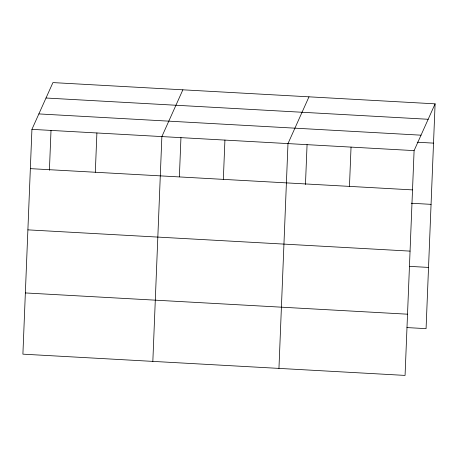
<?xml version="1.0" encoding="UTF-8"?>
<svg xmlns="http://www.w3.org/2000/svg" width="458" height="458" viewBox="0 0 458 458"><rect width="100%" height="100%" fill="white"/><g stroke="black" fill="none" stroke-linecap="round" stroke-linejoin="round"><path stroke-width="0.69" d="M31.928 129.356L22.9 354.16L405.067 375.411L414.095 150.613L435.1 103.84L52.933 82.589L31.928 129.356L414.095 150.613M49.407 170.279L51.01 130.41M95.321 172.254L96.896 132.969M152.835 361.385L161.869 136.581L182.868 89.814M179.376 176.794L180.95 137.64M223.344 179.376L224.924 140.091M278.951 368.398L287.985 143.6L308.984 96.827M305.463 184.517L307.066 144.654M349.46 186.389L351.04 147.104M435.1 103.84L426.072 328.644L406.939 327.579M46 98.018L428.167 119.275M38.861 113.922L421.028 135.179M417.227 142.22L433.52 143.125M30.354 168.641L412.521 189.893M411.227 203.243L431.064 204.348M27.892 229.859L410.059 251.116M409.4 266.361L428.528 267.42M25.362 292.937L407.528 314.194"/></g></svg>
